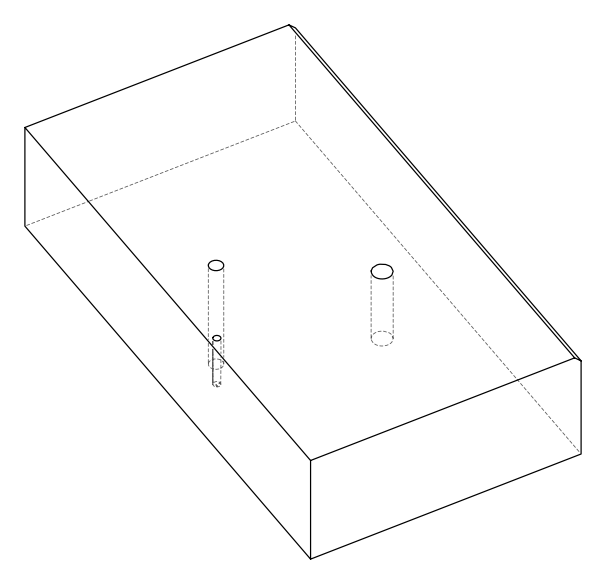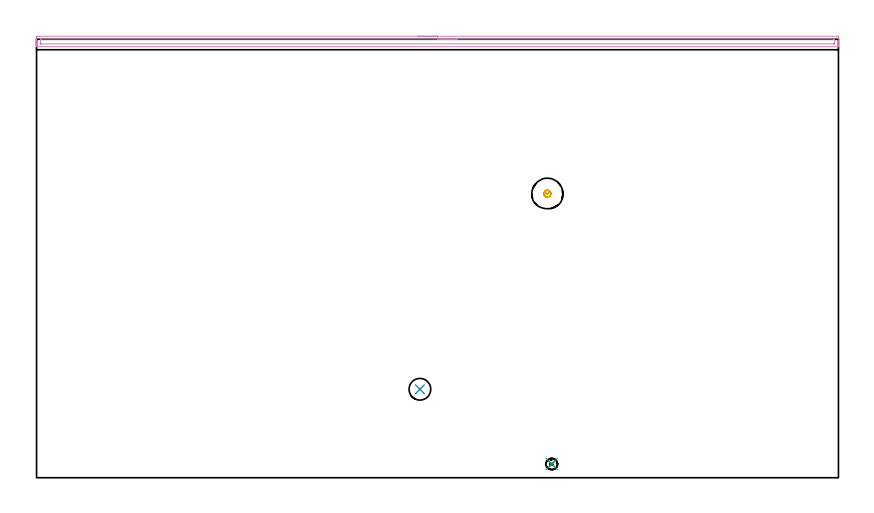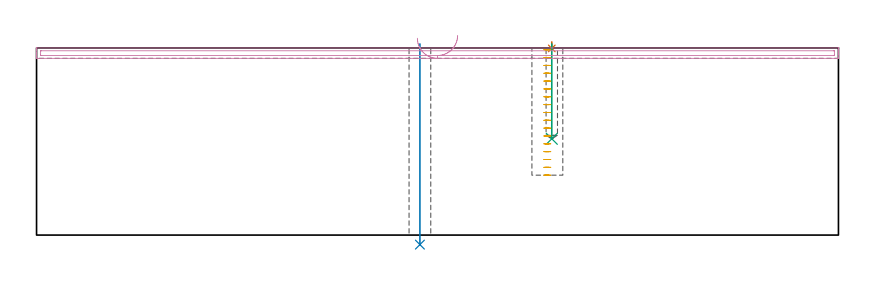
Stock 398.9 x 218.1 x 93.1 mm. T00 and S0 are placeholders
(PLAN: 5 operations, 4 tool changes, 8.3 min)
(1 SPOT_DRILL | STEP1POCKET | NXT0321_9005460120000 | 0.03 min | 0 mm3)
(2 DRILL_THROUGH_HOLE_FROM_SOLID_MATERIAL | STEP1HOLE | UGT0301_503 | 0.4 min | 8545 mm3)
(3 DRILL_BLIND_HOLE_INTO_CENTER | STEP1POCKET | UGT0301_180 | 0.19 min | 1061 mm3)
(4 AREA_MILL | FG_CHAMFER_SURFACE | UGT0205_001 | 6.57 min | 5392 mm3)
(5 MILL_BLIND_HOLE_FROM_SOLID_MATERIAL | STEP1POCKET_1 | UGT0201_130 | Spiral | 1.12 min | 11775 mm3)
(TOOL NXT0321_9005460120000 | NC Spot Drill, 142deg, 12mm, Carbide, Uncoated | D12 PA142 FL30 Z2)
(TOOL UGT0301_503 | Carbide Drill 10.8 mm | D10.8 PA118 FL94 Z2)
(TOOL UGT0301_180 | Twist Drill 5.7 mm | D5.7 PA118 FL55 Z2)
(TOOL UGT0205_001 | Chamfer Mill 20 x 3 x 45 deg. | D20 FL50 Z2)
(TOOL UGT0201_130 | Carbide End Mill 12.0 | D12 FL15 Z4)
(OP 1 SPOT_DRILL)
G17 G21 G94 G90
T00 M6
G54
G17 G0 G90 X256.3 Y6.8 S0 M3
G43 Z103.1 H0
G94 G81 G98 Z92.855 F250. R96.1
G80
M5
M2
(OP 2 DRILL_THROUGH_HOLE_FROM_SOLID_MATERIAL)
G17 G21 G94 G90
T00 M6
G54
G17 G0 G90 X190.7 Y44. S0 M3
G43 Z103.1 H0
G94 G81 G98 Z-4.745 F250. R95.1
G80
M5
M2
(OP 3 DRILL_BLIND_HOLE_INTO_CENTER)
G17 G21 G94 G90
T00 M6
G54
G17 G0 G90 X256.3 Y6.8 S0 M3
G43 Z103.1 H0
G94 G81 G98 Z47.9 F250. R95.1
G80
M5
M2
(OP 4 AREA_MILL)
G17 G21 G94 G90
T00 M6
G54
G17 G0 G90 X189.45 Y219.6 S1061 M3
G43 Z103.1 H0
Z97.9
G94 G1 X189.488 Z97.029 F250.
X189.602 Z96.164
X189.791 Z95.312
X190.053 Z94.48
X190.387 Z93.674
X190.79 Z92.9
X191.258 Z92.164
X191.79 Z91.472
X192.379 Z90.829
X193.022 Z90.24
X193.714 Z89.709
X194.45 Z89.24
X195.224 Z88.837
X196.03 Z88.503
X196.862 Z88.241
X197.714 Z88.052
X198.578 Z87.938
X199.45 Z87.9
X398.278 Y219.599 Z87.901
X398.686 Y219.596 Z87.902
X398.89 Y219.592 Z87.905
X398.9 Y219.195 Z88.301
Y217.439 Z90.055
Y216.905 Z90.592
Y216.561 Z90.935
Y216.026 Z91.47
Y215.683 Z91.812
Y214.996 Z92.504
Y214.717 Z92.783
X398.898 Y214.556 Z92.936
X398.89 Y214.402 Z93.088
X398.725 Y214.4 Z93.1
X0.175
X0.01 Y214.402 Z93.088
X0.002 Y214.556 Z92.936
X0. Y214.717 Z92.783
Y214.996 Z92.504
Y215.683 Z91.812
Y216.905 Z90.592
Y217.439 Z90.055
Y218.05 Z89.445
Y218.317 Z89.178
Y218.928 Z88.568
X0.003 Y219.195 Z88.301
X0.01 Y219.592 Z87.905
X0.214 Y219.596 Z87.902
X0.622 Y219.6 Z87.9
X199.45
Y218.186 Z89.314
X396.491 Y218.185 Z89.315
X396.627 Y218.184 Z89.316
X396.85 Y218.179 Z89.321
X396.891 Y218.172 Z89.328
X396.895 Y218.142 Z89.358
X396.898 Y218.109 Z89.391
X396.9 Y217.916 Z89.584
X396.899 Y216.025 Z91.475
X396.897 Y215.918 Z91.582
X396.891 Y215.848 Z91.652
X396.886 Y215.821 Z91.679
X396.87 Y215.819 Z91.681
X396.491 Y215.815 Z91.685
X396.357 Y215.814 Z91.686
X2.409 Y215.815 Z91.685
X2.273 Y215.816 Z91.684
X2.05 Y215.821 Z91.679
X2.009 Y215.828 Z91.672
X2.005 Y215.858 Z91.642
X2.002 Y215.891 Z91.609
X2. Y216.084 Z91.416
X2.001 Y217.975 Z89.525
X2.003 Y218.082 Z89.418
X2.009 Y218.153 Z89.347
X2.014 Y218.179 Z89.321
X2.03 Y218.181 Z89.319
X2.409 Y218.185 Z89.315
X2.543 Y218.186 Z89.314
X199.45
X200.322 Z89.352
X201.186 Z89.466
X202.038 Z89.655
X202.87 Z89.917
X203.676 Z90.251
X204.45 Z90.654
X205.186 Z91.123
X205.878 Z91.654
X206.521 Z92.243
X207.11 Z92.886
X207.642 Z93.579
X208.11 Z94.314
X208.513 Z95.088
X208.847 Z95.894
X209.109 Z96.726
X209.298 Z97.578
X209.412 Z98.443
X209.45 Z99.314
G0 Z103.1
M5
M2
(OP 5 MILL_BLIND_HOLE_FROM_SOLID_MATERIAL)
G17 G21 G94 G90
T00 M6
G54
G17 G0 G90 X254.1 Y141.3 S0 M3
G43 Z103.1 H0
Z92.2
G94 G3 X254.861 Y142.239 R0.778 F250.
X253.747 Y142.963 R0.939
X252.437 Y140.947 R1.7
X253.747 Y142.963 R-1.7
X253.092 Y141.955 R0.85
X254.1 Y141.3 R0.85
G0 Z88.3
G3 X254.861 Y142.239 R0.778
X253.747 Y142.963 R0.939
X252.437 Y140.947 R1.7
X253.747 Y142.963 R-1.7
X253.092 Y141.955 R0.85
X254.1 Y141.3 R0.85
G0 Z84.4
G3 X254.861 Y142.239 R0.778
X253.747 Y142.963 R0.939
X252.437 Y140.947 R1.7
X253.747 Y142.963 R-1.7
X253.092 Y141.955 R0.85
X254.1 Y141.3 R0.85
G0 Z80.5
G3 X254.861 Y142.239 R0.778
X253.747 Y142.963 R0.939
X252.437 Y140.947 R1.7
X253.747 Y142.963 R-1.7
X253.092 Y141.955 R0.85
X254.1 Y141.3 R0.85
G0 Z76.6
G3 X254.861 Y142.239 R0.778
X253.747 Y142.963 R0.939
X252.437 Y140.947 R1.7
X253.747 Y142.963 R-1.7
X253.092 Y141.955 R0.85
X254.1 Y141.3 R0.85
G0 Z72.7
G3 X254.861 Y142.239 R0.778
X253.747 Y142.963 R0.939
X252.437 Y140.947 R1.7
X253.747 Y142.963 R-1.7
X253.092 Y141.955 R0.85
X254.1 Y141.3 R0.85
G0 Z68.8
G3 X254.861 Y142.239 R0.778
X253.747 Y142.963 R0.939
X252.437 Y140.947 R1.7
X253.747 Y142.963 R-1.7
X253.092 Y141.955 R0.85
X254.1 Y141.3 R0.85
G0 Z64.9
G3 X254.861 Y142.239 R0.778
X253.747 Y142.963 R0.939
X252.437 Y140.947 R1.7
X253.747 Y142.963 R-1.7
X253.092 Y141.955 R0.85
X254.1 Y141.3 R0.85
G0 Z61.
G3 X254.861 Y142.239 R0.778
X253.747 Y142.963 R0.939
X252.437 Y140.947 R1.7
X253.747 Y142.963 R-1.7
X253.092 Y141.955 R0.85
X254.1 Y141.3 R0.85
G0 Z57.1
G3 X254.861 Y142.239 R0.778
X253.747 Y142.963 R0.939
X252.437 Y140.947 R1.7
X253.747 Y142.963 R-1.7
X253.092 Y141.955 R0.85
X254.1 Y141.3 R0.85
G0 Z53.2
G3 X254.861 Y142.239 R0.778
X253.747 Y142.963 R0.939
X252.437 Y140.947 R1.7
X253.747 Y142.963 R-1.7
X253.092 Y141.955 R0.85
X254.1 Y141.3 R0.85
G0 Z49.3
G3 X254.861 Y142.239 R0.778
X253.747 Y142.963 R0.939
X252.437 Y140.947 R1.7
X253.747 Y142.963 R-1.7
X253.092 Y141.955 R0.85
X254.1 Y141.3 R0.85
G0 Z45.4
G3 X254.861 Y142.239 R0.778
X253.747 Y142.963 R0.939
X252.437 Y140.947 R1.7
X253.747 Y142.963 R-1.7
X253.092 Y141.955 R0.85
X254.1 Y141.3 R0.85
G0 Z41.5
G3 X254.861 Y142.239 R0.778
X253.747 Y142.963 R0.939
X252.437 Y140.947 R1.7
X253.747 Y142.963 R-1.7
X253.092 Y141.955 R0.85
X254.1 Y141.3 R0.85
G0 Z37.6
G3 X254.861 Y142.239 R0.778
X253.747 Y142.963 R0.939
X252.437 Y140.947 R1.7
X253.747 Y142.963 R-1.7
X253.092 Y141.955 R0.85
X254.1 Y141.3 R0.85
G0 Z33.7
G3 X254.861 Y142.239 R0.778
X253.747 Y142.963 R0.939
X252.437 Y140.947 R1.7
X253.747 Y142.963 R-1.7
X253.092 Y141.955 R0.85
X254.1 Y141.3 R0.85
G0 Z29.8
G3 X254.861 Y142.239 R0.778
X253.747 Y142.963 R0.939
X252.437 Y140.947 R1.7
X253.747 Y142.963 R-1.7
X253.092 Y141.955 R0.85
X254.1 Y141.3 R0.85
G0 Z103.1
M5
M2
